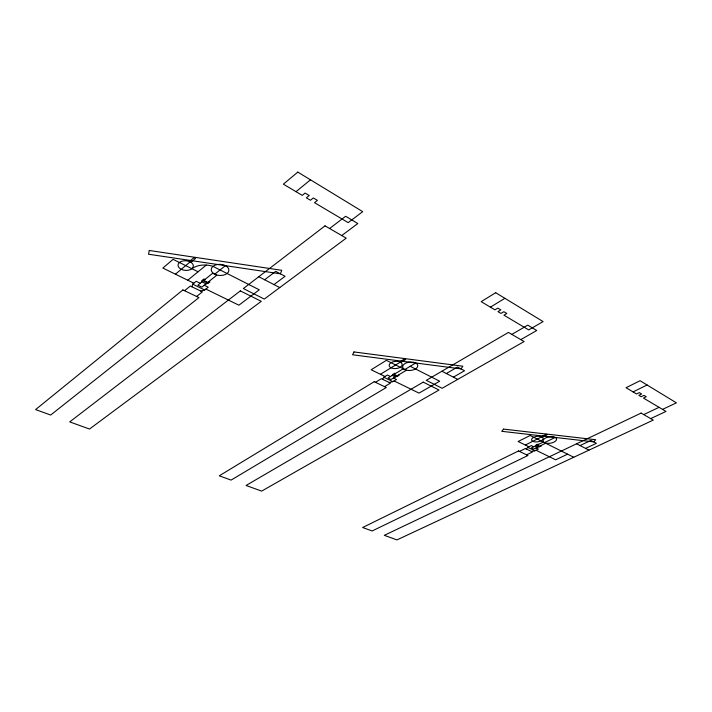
<?xml version="1.0" encoding="UTF-8"?>
<svg xmlns="http://www.w3.org/2000/svg" width="712" height="712" viewBox="0 0 712 712"><rect width="100%" height="100%" fill="white"/><g stroke="black" fill="none" stroke-linecap="round" stroke-linejoin="round"><path stroke-width="1.07" d="M191.955 286.811L192.676 284.132L196.192 281.285L200.223 283.269M204.958 279.46L203.952 278.962L202.172 280.394L201.79 281.747L206.213 283.919L209.978 281.943L208.972 281.445M382.62 379.282L383.804 377.244L387.417 375.046L390.452 376.532M395.302 373.604L394.546 373.23L392.116 375.366L395.436 376.995L399.076 375.473L398.328 375.099M526.319 448.987L527.743 447.358L531.312 445.605L533.688 446.771M538.486 444.422L537.889 444.128L535.362 445.837L537.961 447.109L541.432 445.881L540.844 445.587M175.41 274.191L190.175 261.874A7.69 4.824 4.6 0 1 192.035 268.593A7.69 4.824 4.6 0 1 181.56 269.447L181.257 269.305A7.69 4.824 4.6 0 1 179.344 262.559A7.69 4.824 4.6 0 1 189.873 261.731L190.175 261.874M187.745 280.216L206.249 265.078M296.005 191.67L310.485 179.825M184.559 290.71L190.344 286.028L202.368 291.858L196.565 296.468M201.994 281.845L197.874 285.156L201.888 287.114L206.008 283.821M214.766 274.2L225.41 265.656M200.775 291.083L204.709 289.998L208.233 287.194L204.237 285.236M329.62 228.507L345.658 216.27L357.807 223.532L341.751 235.556M264.65 279.772L275.704 271.361L285.076 276.292L274.004 284.595M191.84 268.753L193.112 267.881A17.23 10.725 3.5 0 1 205.376 265.024L207.334 265.158A17.23 10.725 3.5 0 1 212.968 266.359L259.257 289.811L238.903 305.19L205.875 289.063M380.422 374.272L400.313 362.141A6.542 3.622 -4.8 0 1 400.367 367.196A6.542 3.622 -4.8 0 1 391.271 367.89L391.048 367.793A6.542 3.622 -4.8 0 1 390.959 362.72A6.542 3.622 -4.8 0 1 400.091 362.034L400.313 362.141M490.408 307.148L504.888 298.31M375.447 382.308L381.401 378.695L390.461 383.092L384.498 386.652M392.267 375.438L388.04 377.992L391.057 379.469L395.285 376.924M403.277 368.798L394.092 374.343L397.109 375.829L406.294 370.311L386.402 360.325L371.166 369.759L385.005 376.514M404.79 369.555L415.675 362.995M389.259 382.504L392.855 381.65L396.477 379.487L393.469 378.019M511.839 334.391L527.77 325.144L536.732 330.502L520.819 339.615M446.335 373.515L457.496 367.054L464.527 370.756L453.375 377.146M525.349 445.027L541.761 436.767A5.838 2.768 -8.3 0 0 533.68 437.346A5.838 2.768 -8.3 0 0 532.834 441.333L533.012 441.413A5.838 2.768 -8.3 0 0 541.067 440.817A5.838 2.768 -8.3 0 0 541.939 436.848M633.084 391.903L647.101 384.987M519.466 451.417L525.367 448.524L532.46 451.969L526.568 454.826M535.486 445.89L531.303 447.937L533.671 449.085L537.845 447.056M543.318 442.063L537.284 445.009L539.643 446.175L545.677 443.238M544.502 442.65L555.164 437.444M531.526 451.506L534.837 450.812L538.406 449.076L536.056 447.928M643.728 414.598L659.054 407.326M580.058 445.57L590.924 440.425L596.425 443.3L585.567 448.4M567.589 454.176L555.636 459.81L536.02 450.233M662.525 409.391L676.4 402.85L640.088 380.715L626.035 387.711L636.572 393.976L639.349 392.615L641.663 393.994L638.887 395.347L641.183 396.718L643.959 395.365L646.247 396.726L643.479 398.079L665.978 411.438L650.688 418.612M192.676 284.132L204.709 289.998M383.804 377.244L392.855 381.65M527.743 447.358L534.837 450.812M193.842 283.189L162.852 268.059L173.105 259.337L198.078 271.77M394.056 380.929L419.021 393.122L439.678 381.214L410.21 366.288M528.927 446.771L518.113 441.493L530.155 435.495L573.765 457.255M202.172 280.394L208.198 283.367M392.721 374.334L397.252 376.568M536.091 445.009L539.634 446.762M576.587 443.79L588.975 450.144M258.759 276.737L279.763 287.568M441.912 371.237L457.718 379.389M149.28 250.473L148.514 254.22L280.403 273.835L281.73 270.302L149.28 250.473M354.015 351.942L352.556 354.772L461.02 368.905L462.862 366.217L354.015 351.942M503.544 429.096L501.746 431.312L593.683 441.867L595.748 439.74L503.544 429.096M193.984 257.646L189.392 261.482L190.958 262.265L195.542 258.438L193.984 257.646M297.821 172.099L283.367 184.159L302.244 195.373L305.11 193.041L309.231 195.506L306.365 197.82L310.459 200.25L313.333 197.954L317.401 200.383L314.535 202.671L348.159 222.642L362.711 211.651L297.821 172.099M182.931 289.926L35.6 409.587L50.686 415.034L198.924 297.598L182.931 289.926M212.737 273.194L203.774 280.412L207.788 282.397L216.768 275.215L212.737 273.194M240.336 290.888L69.714 421.896L89.525 429.033L261.26 301.327L240.336 290.888M325.028 225.846L243.362 288.556L264.303 299.067L346.219 238.155L325.028 225.846M495.686 292.703L481.187 301.674L494.956 309.853L497.83 308.109L500.839 309.916L497.973 311.642L500.972 313.422L503.838 311.705L506.819 313.485L503.954 315.193L528.696 329.896L543.096 321.593L495.686 292.703M404.496 358.937L399.735 361.847L400.883 362.426L405.644 359.524L404.496 358.937M374.218 381.712L219.269 475.821L231.097 480.093L386.287 387.506L374.218 381.712M423.222 382.139L246.049 485.477L261.66 491.111L439.037 390.034L423.222 382.139M508.448 332.424L426.292 380.342L442.116 388.28L524.139 341.538L508.448 332.424M546.157 434.32L541.485 436.625L542.384 437.07L547.056 434.774L546.157 434.32M518.505 450.954L362.622 527.521L372.18 530.965L527.966 455.493L518.505 450.954M641.103 413.085L384.293 535.335L396.958 539.901L653.26 420.098L641.103 413.085M544.84 442.811L544.315 442.553A6.809 3.213 -8.6 0 1 545.606 438.005A6.809 3.213 -8.6 0 1 554.826 437.284L555.36 437.542A6.809 3.213 -8.6 0 1 554.034 442.072A6.809 3.213 -8.6 0 1 544.84 442.811M405.226 369.759L404.558 369.43A7.61 4.192 -5.3 0 1 404.834 363.645A7.61 4.192 -5.3 0 1 415.247 362.782L415.924 363.12A7.61 4.192 -5.3 0 1 415.594 368.878A7.61 4.192 -5.3 0 1 405.226 369.759M215.335 274.476L214.437 274.04A8.855 5.562 2.9 0 1 212.897 266.413A8.855 5.562 2.9 0 1 224.832 265.371L225.731 265.816A8.855 5.562 2.9 0 1 227.199 273.408A8.855 5.562 2.9 0 1 215.335 274.476"/></g></svg>
